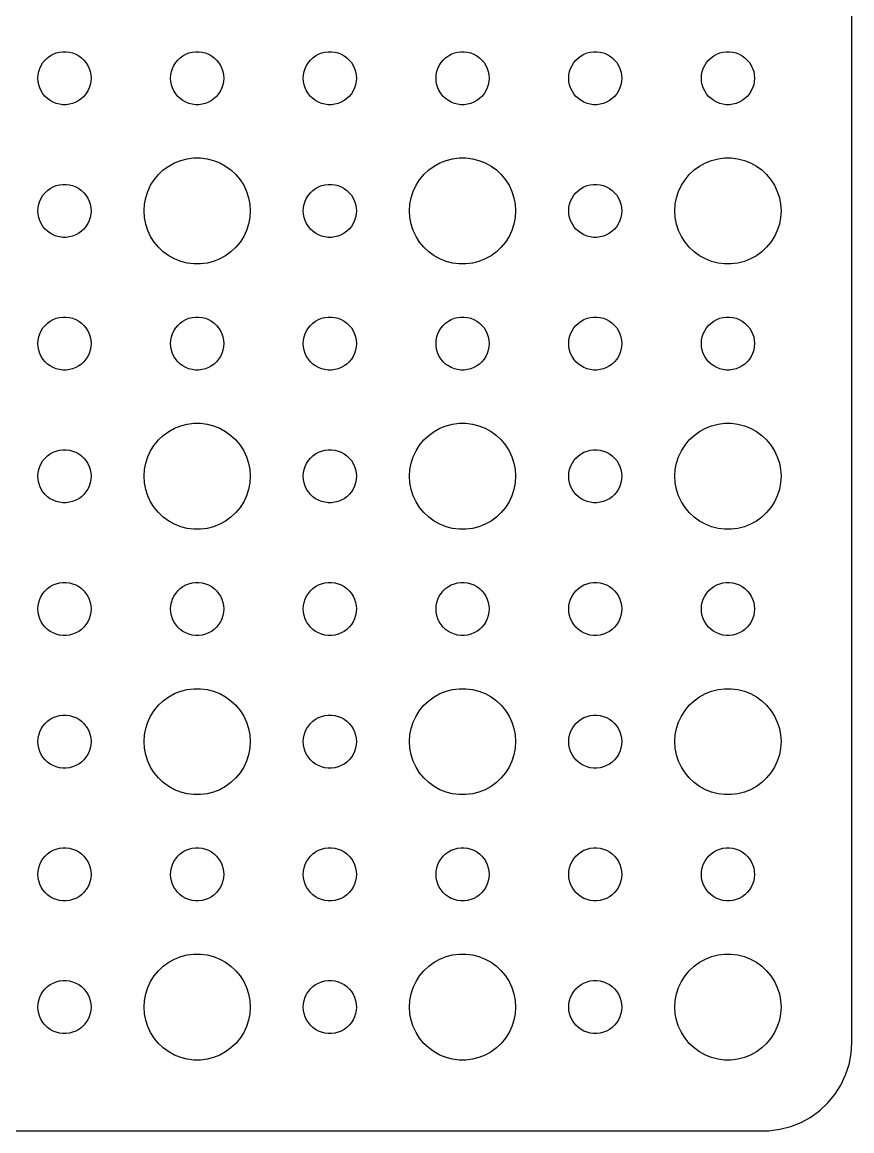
# Model space of a CAD drawing. Extents: x -44 to 44, y -67 to 67.
# Drawn here: x -2.4 to 44.5, y -67 to -4.3 of the extents above; entities that cross this region are included whole.
import ezdxf

# ---------------------------------------------------------------- set-up
doc = ezdxf.new("R2010")
doc.units = 0
doc.layers.get('0').update_dxf_attribs({"linetype": 'CONTINUOUS'})

msp = doc.modelspace()

# ---------------------------------------------------------------- linework, layer by layer
msp.add_lwpolyline([(-39.5, -66.997), (39.5, -66.997), (39.5, -66.9901), (39.814, -66.9901), (40.4369, -66.9114), (41.0451, -66.7553), (41.6289, -66.5241), (42.1791, -66.2216), (42.6871, -65.8526), (43.1448, -65.4227), (43.5451, -64.9389), (43.8815, -64.4088), (44.1489, -63.8406), (44.3429, -63.2434), (44.4606, -62.6267), (44.5, -62), (44.5, 62)])
for points in [[(-0.094186, -8.99704), (-0.281072, -8.97343), (-0.463525, -8.92658), (-0.638669, -8.85724), (-0.80374, -8.76649), (-0.956136, -8.65577), (-1.09345, -8.52682), (-1.21353, -8.38168), (-1.31446, -8.22263), (-1.39466, -8.05219), (-1.45287, -7.87303), (-1.48817, -7.688), (-1.5, -7.5), (-1.48817, -7.312), (-1.45287, -7.12697), (-1.39466, -6.94781), (-1.31446, -6.77737), (-1.21353, -6.61832), (-1.09345, -6.47318), (-0.956136, -6.34423), (-0.80374, -6.23351), (-0.638669, -6.14276), (-0.463525, -6.07342), (-0.281072, -6.02657), (-0.094186, -6.00296), (0.094186, -6.00296), (0.281072, -6.02657), (0.463525, -6.07342), (0.638669, -6.14276), (0.80374, -6.23351), (0.956136, -6.34423), (1.09345, -6.47318), (1.21353, -6.61832), (1.31446, -6.77737), (1.39466, -6.94781), (1.45287, -7.12697), (1.48817, -7.312), (1.5, -7.5), (1.48817, -7.688), (1.45287, -7.87303), (1.39466, -8.05219), (1.31446, -8.22263), (1.21353, -8.38168), (1.09345, -8.52682), (0.956136, -8.65577), (0.80374, -8.76649), (0.638669, -8.85724), (0.463525, -8.92658), (0.281072, -8.97343), (0.094186, -8.99704)], [(7.40581, -8.99704), (7.21893, -8.97343), (7.03647, -8.92658), (6.86133, -8.85724), (6.69626, -8.76649), (6.54386, -8.65577), (6.40655, -8.52682), (6.28647, -8.38168), (6.18554, -8.22263), (6.10534, -8.05219), (6.04713, -7.87303), (6.01183, -7.688), (6, -7.5), (6.01183, -7.312), (6.04713, -7.12697), (6.10534, -6.94781), (6.18554, -6.77737), (6.28647, -6.61832), (6.40655, -6.47318), (6.54386, -6.34423), (6.69626, -6.23351), (6.86133, -6.14276), (7.03647, -6.07342), (7.21893, -6.02657), (7.40581, -6.00296), (7.59419, -6.00296), (7.78107, -6.02657), (7.96353, -6.07342), (8.13867, -6.14276), (8.30374, -6.23351), (8.45614, -6.34423), (8.59345, -6.47318), (8.71353, -6.61832), (8.81446, -6.77737), (8.89466, -6.94781), (8.95287, -7.12697), (8.98817, -7.312), (9, -7.5), (8.98817, -7.688), (8.95287, -7.87303), (8.89466, -8.05219), (8.81446, -8.22263), (8.71353, -8.38168), (8.59345, -8.52682), (8.45614, -8.65577), (8.30374, -8.76649), (8.13867, -8.85724), (7.96353, -8.92658), (7.78107, -8.97343), (7.59419, -8.99704)], [(14.9058, -8.99704), (14.7189, -8.97343), (14.5365, -8.92658), (14.3613, -8.85724), (14.1963, -8.76649), (14.0439, -8.65577), (13.9065, -8.52682), (13.7865, -8.38168), (13.6855, -8.22263), (13.6053, -8.05219), (13.5471, -7.87303), (13.5118, -7.688), (13.5, -7.5), (13.5118, -7.312), (13.5471, -7.12697), (13.6053, -6.94781), (13.6855, -6.77737), (13.7865, -6.61832), (13.9065, -6.47318), (14.0439, -6.34423), (14.1963, -6.23351), (14.3613, -6.14276), (14.5365, -6.07342), (14.7189, -6.02657), (14.9058, -6.00296), (15.0942, -6.00296), (15.2811, -6.02657), (15.4635, -6.07342), (15.6387, -6.14276), (15.8037, -6.23351), (15.9561, -6.34423), (16.0935, -6.47318), (16.2135, -6.61832), (16.3145, -6.77737), (16.3947, -6.94781), (16.4529, -7.12697), (16.4882, -7.312), (16.5, -7.5), (16.4882, -7.688), (16.4529, -7.87303), (16.3947, -8.05219), (16.3145, -8.22263), (16.2135, -8.38168), (16.0935, -8.52682), (15.9561, -8.65577), (15.8037, -8.76649), (15.6387, -8.85724), (15.4635, -8.92658), (15.2811, -8.97343), (15.0942, -8.99704)], [(22.4058, -8.99704), (22.2189, -8.97343), (22.0365, -8.92658), (21.8613, -8.85724), (21.6963, -8.76649), (21.5439, -8.65577), (21.4065, -8.52682), (21.2865, -8.38168), (21.1855, -8.22263), (21.1053, -8.05219), (21.0471, -7.87303), (21.0118, -7.688), (21, -7.5), (21.0118, -7.312), (21.0471, -7.12697), (21.1053, -6.94781), (21.1855, -6.77737), (21.2865, -6.61832), (21.4065, -6.47318), (21.5439, -6.34423), (21.6963, -6.23351), (21.8613, -6.14276), (22.0365, -6.07342), (22.2189, -6.02657), (22.4058, -6.00296), (22.5942, -6.00296), (22.7811, -6.02657), (22.9635, -6.07342), (23.1387, -6.14276), (23.3037, -6.23351), (23.4561, -6.34423), (23.5935, -6.47318), (23.7135, -6.61832), (23.8145, -6.77737), (23.8947, -6.94781), (23.9529, -7.12697), (23.9882, -7.312), (24, -7.5), (23.9882, -7.688), (23.9529, -7.87303), (23.8947, -8.05219), (23.8145, -8.22263), (23.7135, -8.38168), (23.5935, -8.52682), (23.4561, -8.65577), (23.3037, -8.76649), (23.1387, -8.85724), (22.9635, -8.92658), (22.7811, -8.97343), (22.5942, -8.99704)], [(29.9058, -8.99704), (29.7189, -8.97343), (29.5365, -8.92658), (29.3613, -8.85724), (29.1963, -8.76649), (29.0439, -8.65577), (28.9065, -8.52682), (28.7865, -8.38168), (28.6855, -8.22263), (28.6053, -8.05219), (28.5471, -7.87303), (28.5118, -7.688), (28.5, -7.5), (28.5118, -7.312), (28.5471, -7.12697), (28.6053, -6.94781), (28.6855, -6.77737), (28.7865, -6.61832), (28.9065, -6.47318), (29.0439, -6.34423), (29.1963, -6.23351), (29.3613, -6.14276), (29.5365, -6.07342), (29.7189, -6.02657), (29.9058, -6.00296), (30.0942, -6.00296), (30.2811, -6.02657), (30.4635, -6.07342), (30.6387, -6.14276), (30.8037, -6.23351), (30.9561, -6.34423), (31.0935, -6.47318), (31.2135, -6.61832), (31.3145, -6.77737), (31.3947, -6.94781), (31.4529, -7.12697), (31.4882, -7.312), (31.5, -7.5), (31.4882, -7.688), (31.4529, -7.87303), (31.3947, -8.05219), (31.3145, -8.22263), (31.2135, -8.38168), (31.0935, -8.52682), (30.9561, -8.65577), (30.8037, -8.76649), (30.6387, -8.85724), (30.4635, -8.92658), (30.2811, -8.97343), (30.0942, -8.99704)], [(37.4058, -8.99704), (37.2189, -8.97343), (37.0365, -8.92658), (36.8613, -8.85724), (36.6963, -8.76649), (36.5439, -8.65577), (36.4065, -8.52682), (36.2865, -8.38168), (36.1855, -8.22263), (36.1053, -8.05219), (36.0471, -7.87303), (36.0118, -7.688), (36, -7.5), (36.0118, -7.312), (36.0471, -7.12697), (36.1053, -6.94781), (36.1855, -6.77737), (36.2865, -6.61832), (36.4065, -6.47318), (36.5439, -6.34423), (36.6963, -6.23351), (36.8613, -6.14276), (37.0365, -6.07342), (37.2189, -6.02657), (37.4058, -6.00296), (37.5942, -6.00296), (37.7811, -6.02657), (37.9635, -6.07342), (38.1387, -6.14276), (38.3037, -6.23351), (38.4561, -6.34423), (38.5935, -6.47318), (38.7135, -6.61832), (38.8145, -6.77737), (38.8947, -6.94781), (38.9529, -7.12697), (38.9882, -7.312), (39, -7.5), (38.9882, -7.688), (38.9529, -7.87303), (38.8947, -8.05219), (38.8145, -8.22263), (38.7135, -8.38168), (38.5935, -8.52682), (38.4561, -8.65577), (38.3037, -8.76649), (38.1387, -8.85724), (37.9635, -8.92658), (37.7811, -8.97343), (37.5942, -8.99704)], [(7.31163, -17.9941), (6.93786, -17.9469), (6.57295, -17.8532), (6.22266, -17.7145), (5.89252, -17.533), (5.58773, -17.3115), (5.31309, -17.0536), (5.07295, -16.7634), (4.87108, -16.4453), (4.71067, -16.1044), (4.59425, -15.7461), (4.52366, -15.376), (4.5, -15), (4.52366, -14.624), (4.59425, -14.2539), (4.71067, -13.8956), (4.87108, -13.5547), (5.07295, -13.2366), (5.31309, -12.9464), (5.58773, -12.6885), (5.89252, -12.467), (6.22266, -12.2855), (6.57295, -12.1468), (6.93786, -12.0531), (7.31163, -12.0059), (7.68837, -12.0059), (8.06214, -12.0531), (8.42705, -12.1468), (8.77734, -12.2855), (9.10748, -12.467), (9.41227, -12.6885), (9.68691, -12.9464), (9.92705, -13.2366), (10.1289, -13.5547), (10.2893, -13.8956), (10.4057, -14.2539), (10.4763, -14.624), (10.5, -15), (10.4763, -15.376), (10.4057, -15.7461), (10.2893, -16.1044), (10.1289, -16.4453), (9.92705, -16.7634), (9.68691, -17.0536), (9.41227, -17.3115), (9.10748, -17.533), (8.77734, -17.7145), (8.42705, -17.8532), (8.06214, -17.9469), (7.68837, -17.9941)], [(22.3116, -17.9941), (21.9379, -17.9469), (21.5729, -17.8532), (21.2227, -17.7145), (20.8925, -17.533), (20.5877, -17.3115), (20.3131, -17.0536), (20.0729, -16.7634), (19.8711, -16.4453), (19.7107, -16.1044), (19.5943, -15.7461), (19.5237, -15.376), (19.5, -15), (19.5237, -14.624), (19.5943, -14.2539), (19.7107, -13.8956), (19.8711, -13.5547), (20.0729, -13.2366), (20.3131, -12.9464), (20.5877, -12.6885), (20.8925, -12.467), (21.2227, -12.2855), (21.5729, -12.1468), (21.9379, -12.0531), (22.3116, -12.0059), (22.6884, -12.0059), (23.0621, -12.0531), (23.4271, -12.1468), (23.7773, -12.2855), (24.1075, -12.467), (24.4123, -12.6885), (24.6869, -12.9464), (24.9271, -13.2366), (25.1289, -13.5547), (25.2893, -13.8956), (25.4057, -14.2539), (25.4763, -14.624), (25.5, -15), (25.4763, -15.376), (25.4057, -15.7461), (25.2893, -16.1044), (25.1289, -16.4453), (24.9271, -16.7634), (24.6869, -17.0536), (24.4123, -17.3115), (24.1075, -17.533), (23.7773, -17.7145), (23.4271, -17.8532), (23.0621, -17.9469), (22.6884, -17.9941)], [(37.3116, -17.9941), (36.9379, -17.9469), (36.5729, -17.8532), (36.2227, -17.7145), (35.8925, -17.533), (35.5877, -17.3115), (35.3131, -17.0536), (35.0729, -16.7634), (34.8711, -16.4453), (34.7107, -16.1044), (34.5943, -15.7461), (34.5237, -15.376), (34.5, -15), (34.5237, -14.624), (34.5943, -14.2539), (34.7107, -13.8956), (34.8711, -13.5547), (35.0729, -13.2366), (35.3131, -12.9464), (35.5877, -12.6885), (35.8925, -12.467), (36.2227, -12.2855), (36.5729, -12.1468), (36.9379, -12.0531), (37.3116, -12.0059), (37.6884, -12.0059), (38.0621, -12.0531), (38.4271, -12.1468), (38.7773, -12.2855), (39.1075, -12.467), (39.4123, -12.6885), (39.6869, -12.9464), (39.9271, -13.2366), (40.1289, -13.5547), (40.2893, -13.8956), (40.4057, -14.2539), (40.4763, -14.624), (40.5, -15), (40.4763, -15.376), (40.4057, -15.7461), (40.2893, -16.1044), (40.1289, -16.4453), (39.9271, -16.7634), (39.6869, -17.0536), (39.4123, -17.3115), (39.1075, -17.533), (38.7773, -17.7145), (38.4271, -17.8532), (38.0621, -17.9469), (37.6884, -17.9941)], [(-0.094186, -16.497), (-0.281072, -16.4734), (-0.463525, -16.4266), (-0.638669, -16.3572), (-0.80374, -16.2665), (-0.956136, -16.1558), (-1.09345, -16.0268), (-1.21353, -15.8817), (-1.31446, -15.7226), (-1.39466, -15.5522), (-1.45287, -15.373), (-1.48817, -15.188), (-1.5, -15), (-1.48817, -14.812), (-1.45287, -14.627), (-1.39466, -14.4478), (-1.31446, -14.2774), (-1.21353, -14.1183), (-1.09345, -13.9732), (-0.956136, -13.8442), (-0.80374, -13.7335), (-0.638669, -13.6428), (-0.463525, -13.5734), (-0.281072, -13.5266), (-0.094186, -13.503), (0.094186, -13.503), (0.281072, -13.5266), (0.463525, -13.5734), (0.638669, -13.6428), (0.80374, -13.7335), (0.956136, -13.8442), (1.09345, -13.9732), (1.21353, -14.1183), (1.31446, -14.2774), (1.39466, -14.4478), (1.45287, -14.627), (1.48817, -14.812), (1.5, -15), (1.48817, -15.188), (1.45287, -15.373), (1.39466, -15.5522), (1.31446, -15.7226), (1.21353, -15.8817), (1.09345, -16.0268), (0.956136, -16.1558), (0.80374, -16.2665), (0.638669, -16.3572), (0.463525, -16.4266), (0.281072, -16.4734), (0.094186, -16.497)], [(14.9058, -16.497), (14.7189, -16.4734), (14.5365, -16.4266), (14.3613, -16.3572), (14.1963, -16.2665), (14.0439, -16.1558), (13.9065, -16.0268), (13.7865, -15.8817), (13.6855, -15.7226), (13.6053, -15.5522), (13.5471, -15.373), (13.5118, -15.188), (13.5, -15), (13.5118, -14.812), (13.5471, -14.627), (13.6053, -14.4478), (13.6855, -14.2774), (13.7865, -14.1183), (13.9065, -13.9732), (14.0439, -13.8442), (14.1963, -13.7335), (14.3613, -13.6428), (14.5365, -13.5734), (14.7189, -13.5266), (14.9058, -13.503), (15.0942, -13.503), (15.2811, -13.5266), (15.4635, -13.5734), (15.6387, -13.6428), (15.8037, -13.7335), (15.9561, -13.8442), (16.0935, -13.9732), (16.2135, -14.1183), (16.3145, -14.2774), (16.3947, -14.4478), (16.4529, -14.627), (16.4882, -14.812), (16.5, -15), (16.4882, -15.188), (16.4529, -15.373), (16.3947, -15.5522), (16.3145, -15.7226), (16.2135, -15.8817), (16.0935, -16.0268), (15.9561, -16.1558), (15.8037, -16.2665), (15.6387, -16.3572), (15.4635, -16.4266), (15.2811, -16.4734), (15.0942, -16.497)], [(29.9058, -16.497), (29.7189, -16.4734), (29.5365, -16.4266), (29.3613, -16.3572), (29.1963, -16.2665), (29.0439, -16.1558), (28.9065, -16.0268), (28.7865, -15.8817), (28.6855, -15.7226), (28.6053, -15.5522), (28.5471, -15.373), (28.5118, -15.188), (28.5, -15), (28.5118, -14.812), (28.5471, -14.627), (28.6053, -14.4478), (28.6855, -14.2774), (28.7865, -14.1183), (28.9065, -13.9732), (29.0439, -13.8442), (29.1963, -13.7335), (29.3613, -13.6428), (29.5365, -13.5734), (29.7189, -13.5266), (29.9058, -13.503), (30.0942, -13.503), (30.2811, -13.5266), (30.4635, -13.5734), (30.6387, -13.6428), (30.8037, -13.7335), (30.9561, -13.8442), (31.0935, -13.9732), (31.2135, -14.1183), (31.3145, -14.2774), (31.3947, -14.4478), (31.4529, -14.627), (31.4882, -14.812), (31.5, -15), (31.4882, -15.188), (31.4529, -15.373), (31.3947, -15.5522), (31.3145, -15.7226), (31.2135, -15.8817), (31.0935, -16.0268), (30.9561, -16.1558), (30.8037, -16.2665), (30.6387, -16.3572), (30.4635, -16.4266), (30.2811, -16.4734), (30.0942, -16.497)], [(-0.094186, -23.997), (-0.281072, -23.9734), (-0.463525, -23.9266), (-0.638669, -23.8572), (-0.80374, -23.7665), (-0.956136, -23.6558), (-1.09345, -23.5268), (-1.21353, -23.3817), (-1.31446, -23.2226), (-1.39466, -23.0522), (-1.45287, -22.873), (-1.48817, -22.688), (-1.5, -22.5), (-1.48817, -22.312), (-1.45287, -22.127), (-1.39466, -21.9478), (-1.31446, -21.7774), (-1.21353, -21.6183), (-1.09345, -21.4732), (-0.956136, -21.3442), (-0.80374, -21.2335), (-0.638669, -21.1428), (-0.463525, -21.0734), (-0.281072, -21.0266), (-0.094186, -21.003), (0.094186, -21.003), (0.281072, -21.0266), (0.463525, -21.0734), (0.638669, -21.1428), (0.80374, -21.2335), (0.956136, -21.3442), (1.09345, -21.4732), (1.21353, -21.6183), (1.31446, -21.7774), (1.39466, -21.9478), (1.45287, -22.127), (1.48817, -22.312), (1.5, -22.5), (1.48817, -22.688), (1.45287, -22.873), (1.39466, -23.0522), (1.31446, -23.2226), (1.21353, -23.3817), (1.09345, -23.5268), (0.956136, -23.6558), (0.80374, -23.7665), (0.638669, -23.8572), (0.463525, -23.9266), (0.281072, -23.9734), (0.094186, -23.997)], [(7.40581, -23.997), (7.21893, -23.9734), (7.03647, -23.9266), (6.86133, -23.8572), (6.69626, -23.7665), (6.54386, -23.6558), (6.40655, -23.5268), (6.28647, -23.3817), (6.18554, -23.2226), (6.10534, -23.0522), (6.04713, -22.873), (6.01183, -22.688), (6, -22.5), (6.01183, -22.312), (6.04713, -22.127), (6.10534, -21.9478), (6.18554, -21.7774), (6.28647, -21.6183), (6.40655, -21.4732), (6.54386, -21.3442), (6.69626, -21.2335), (6.86133, -21.1428), (7.03647, -21.0734), (7.21893, -21.0266), (7.40581, -21.003), (7.59419, -21.003), (7.78107, -21.0266), (7.96353, -21.0734), (8.13867, -21.1428), (8.30374, -21.2335), (8.45614, -21.3442), (8.59345, -21.4732), (8.71353, -21.6183), (8.81446, -21.7774), (8.89466, -21.9478), (8.95287, -22.127), (8.98817, -22.312), (9, -22.5), (8.98817, -22.688), (8.95287, -22.873), (8.89466, -23.0522), (8.81446, -23.2226), (8.71353, -23.3817), (8.59345, -23.5268), (8.45614, -23.6558), (8.30374, -23.7665), (8.13867, -23.8572), (7.96353, -23.9266), (7.78107, -23.9734), (7.59419, -23.997)], [(14.9058, -23.997), (14.7189, -23.9734), (14.5365, -23.9266), (14.3613, -23.8572), (14.1963, -23.7665), (14.0439, -23.6558), (13.9065, -23.5268), (13.7865, -23.3817), (13.6855, -23.2226), (13.6053, -23.0522), (13.5471, -22.873), (13.5118, -22.688), (13.5, -22.5), (13.5118, -22.312), (13.5471, -22.127), (13.6053, -21.9478), (13.6855, -21.7774), (13.7865, -21.6183), (13.9065, -21.4732), (14.0439, -21.3442), (14.1963, -21.2335), (14.3613, -21.1428), (14.5365, -21.0734), (14.7189, -21.0266), (14.9058, -21.003), (15.0942, -21.003), (15.2811, -21.0266), (15.4635, -21.0734), (15.6387, -21.1428), (15.8037, -21.2335), (15.9561, -21.3442), (16.0935, -21.4732), (16.2135, -21.6183), (16.3145, -21.7774), (16.3947, -21.9478), (16.4529, -22.127), (16.4882, -22.312), (16.5, -22.5), (16.4882, -22.688), (16.4529, -22.873), (16.3947, -23.0522), (16.3145, -23.2226), (16.2135, -23.3817), (16.0935, -23.5268), (15.9561, -23.6558), (15.8037, -23.7665), (15.6387, -23.8572), (15.4635, -23.9266), (15.2811, -23.9734), (15.0942, -23.997)], [(22.4058, -23.997), (22.2189, -23.9734), (22.0365, -23.9266), (21.8613, -23.8572), (21.6963, -23.7665), (21.5439, -23.6558), (21.4065, -23.5268), (21.2865, -23.3817), (21.1855, -23.2226), (21.1053, -23.0522), (21.0471, -22.873), (21.0118, -22.688), (21, -22.5), (21.0118, -22.312), (21.0471, -22.127), (21.1053, -21.9478), (21.1855, -21.7774), (21.2865, -21.6183), (21.4065, -21.4732), (21.5439, -21.3442), (21.6963, -21.2335), (21.8613, -21.1428), (22.0365, -21.0734), (22.2189, -21.0266), (22.4058, -21.003), (22.5942, -21.003), (22.7811, -21.0266), (22.9635, -21.0734), (23.1387, -21.1428), (23.3037, -21.2335), (23.4561, -21.3442), (23.5935, -21.4732), (23.7135, -21.6183), (23.8145, -21.7774), (23.8947, -21.9478), (23.9529, -22.127), (23.9882, -22.312), (24, -22.5), (23.9882, -22.688), (23.9529, -22.873), (23.8947, -23.0522), (23.8145, -23.2226), (23.7135, -23.3817), (23.5935, -23.5268), (23.4561, -23.6558), (23.3037, -23.7665), (23.1387, -23.8572), (22.9635, -23.9266), (22.7811, -23.9734), (22.5942, -23.997)], [(29.9058, -23.997), (29.7189, -23.9734), (29.5365, -23.9266), (29.3613, -23.8572), (29.1963, -23.7665), (29.0439, -23.6558), (28.9065, -23.5268), (28.7865, -23.3817), (28.6855, -23.2226), (28.6053, -23.0522), (28.5471, -22.873), (28.5118, -22.688), (28.5, -22.5), (28.5118, -22.312), (28.5471, -22.127), (28.6053, -21.9478), (28.6855, -21.7774), (28.7865, -21.6183), (28.9065, -21.4732), (29.0439, -21.3442), (29.1963, -21.2335), (29.3613, -21.1428), (29.5365, -21.0734), (29.7189, -21.0266), (29.9058, -21.003), (30.0942, -21.003), (30.2811, -21.0266), (30.4635, -21.0734), (30.6387, -21.1428), (30.8037, -21.2335), (30.9561, -21.3442), (31.0935, -21.4732), (31.2135, -21.6183), (31.3145, -21.7774), (31.3947, -21.9478), (31.4529, -22.127), (31.4882, -22.312), (31.5, -22.5), (31.4882, -22.688), (31.4529, -22.873), (31.3947, -23.0522), (31.3145, -23.2226), (31.2135, -23.3817), (31.0935, -23.5268), (30.9561, -23.6558), (30.8037, -23.7665), (30.6387, -23.8572), (30.4635, -23.9266), (30.2811, -23.9734), (30.0942, -23.997)], [(37.4058, -23.997), (37.2189, -23.9734), (37.0365, -23.9266), (36.8613, -23.8572), (36.6963, -23.7665), (36.5439, -23.6558), (36.4065, -23.5268), (36.2865, -23.3817), (36.1855, -23.2226), (36.1053, -23.0522), (36.0471, -22.873), (36.0118, -22.688), (36, -22.5), (36.0118, -22.312), (36.0471, -22.127), (36.1053, -21.9478), (36.1855, -21.7774), (36.2865, -21.6183), (36.4065, -21.4732), (36.5439, -21.3442), (36.6963, -21.2335), (36.8613, -21.1428), (37.0365, -21.0734), (37.2189, -21.0266), (37.4058, -21.003), (37.5942, -21.003), (37.7811, -21.0266), (37.9635, -21.0734), (38.1387, -21.1428), (38.3037, -21.2335), (38.4561, -21.3442), (38.5935, -21.4732), (38.7135, -21.6183), (38.8145, -21.7774), (38.8947, -21.9478), (38.9529, -22.127), (38.9882, -22.312), (39, -22.5), (38.9882, -22.688), (38.9529, -22.873), (38.8947, -23.0522), (38.8145, -23.2226), (38.7135, -23.3817), (38.5935, -23.5268), (38.4561, -23.6558), (38.3037, -23.7665), (38.1387, -23.8572), (37.9635, -23.9266), (37.7811, -23.9734), (37.5942, -23.997)], [(7.31163, -32.9941), (6.93786, -32.9469), (6.57295, -32.8532), (6.22266, -32.7145), (5.89252, -32.533), (5.58773, -32.3115), (5.31309, -32.0536), (5.07295, -31.7634), (4.87108, -31.4453), (4.71067, -31.1044), (4.59425, -30.7461), (4.52366, -30.376), (4.5, -30), (4.52366, -29.624), (4.59425, -29.2539), (4.71067, -28.8956), (4.87108, -28.5547), (5.07295, -28.2366), (5.31309, -27.9464), (5.58773, -27.6885), (5.89252, -27.467), (6.22266, -27.2855), (6.57295, -27.1468), (6.93786, -27.0531), (7.31163, -27.0059), (7.68837, -27.0059), (8.06214, -27.0531), (8.42705, -27.1468), (8.77734, -27.2855), (9.10748, -27.467), (9.41227, -27.6885), (9.68691, -27.9464), (9.92705, -28.2366), (10.1289, -28.5547), (10.2893, -28.8956), (10.4057, -29.2539), (10.4763, -29.624), (10.5, -30), (10.4763, -30.376), (10.4057, -30.7461), (10.2893, -31.1044), (10.1289, -31.4453), (9.92705, -31.7634), (9.68691, -32.0536), (9.41227, -32.3115), (9.10748, -32.533), (8.77734, -32.7145), (8.42705, -32.8532), (8.06214, -32.9469), (7.68837, -32.9941)], [(22.3116, -32.9941), (21.9379, -32.9469), (21.5729, -32.8532), (21.2227, -32.7145), (20.8925, -32.533), (20.5877, -32.3115), (20.3131, -32.0536), (20.0729, -31.7634), (19.8711, -31.4453), (19.7107, -31.1044), (19.5943, -30.7461), (19.5237, -30.376), (19.5, -30), (19.5237, -29.624), (19.5943, -29.2539), (19.7107, -28.8956), (19.8711, -28.5547), (20.0729, -28.2366), (20.3131, -27.9464), (20.5877, -27.6885), (20.8925, -27.467), (21.2227, -27.2855), (21.5729, -27.1468), (21.9379, -27.0531), (22.3116, -27.0059), (22.6884, -27.0059), (23.0621, -27.0531), (23.4271, -27.1468), (23.7773, -27.2855), (24.1075, -27.467), (24.4123, -27.6885), (24.6869, -27.9464), (24.9271, -28.2366), (25.1289, -28.5547), (25.2893, -28.8956), (25.4057, -29.2539), (25.4763, -29.624), (25.5, -30), (25.4763, -30.376), (25.4057, -30.7461), (25.2893, -31.1044), (25.1289, -31.4453), (24.9271, -31.7634), (24.6869, -32.0536), (24.4123, -32.3115), (24.1075, -32.533), (23.7773, -32.7145), (23.4271, -32.8532), (23.0621, -32.9469), (22.6884, -32.9941)], [(37.3116, -32.9941), (36.9379, -32.9469), (36.5729, -32.8532), (36.2227, -32.7145), (35.8925, -32.533), (35.5877, -32.3115), (35.3131, -32.0536), (35.0729, -31.7634), (34.8711, -31.4453), (34.7107, -31.1044), (34.5943, -30.7461), (34.5237, -30.376), (34.5, -30), (34.5237, -29.624), (34.5943, -29.2539), (34.7107, -28.8956), (34.8711, -28.5547), (35.0729, -28.2366), (35.3131, -27.9464), (35.5877, -27.6885), (35.8925, -27.467), (36.2227, -27.2855), (36.5729, -27.1468), (36.9379, -27.0531), (37.3116, -27.0059), (37.6884, -27.0059), (38.0621, -27.0531), (38.4271, -27.1468), (38.7773, -27.2855), (39.1075, -27.467), (39.4123, -27.6885), (39.6869, -27.9464), (39.9271, -28.2366), (40.1289, -28.5547), (40.2893, -28.8956), (40.4057, -29.2539), (40.4763, -29.624), (40.5, -30), (40.4763, -30.376), (40.4057, -30.7461), (40.2893, -31.1044), (40.1289, -31.4453), (39.9271, -31.7634), (39.6869, -32.0536), (39.4123, -32.3115), (39.1075, -32.533), (38.7773, -32.7145), (38.4271, -32.8532), (38.0621, -32.9469), (37.6884, -32.9941)], [(-0.094186, -31.497), (-0.281072, -31.4734), (-0.463525, -31.4266), (-0.638669, -31.3572), (-0.80374, -31.2665), (-0.956136, -31.1558), (-1.09345, -31.0268), (-1.21353, -30.8817), (-1.31446, -30.7226), (-1.39466, -30.5522), (-1.45287, -30.373), (-1.48817, -30.188), (-1.5, -30), (-1.48817, -29.812), (-1.45287, -29.627), (-1.39466, -29.4478), (-1.31446, -29.2774), (-1.21353, -29.1183), (-1.09345, -28.9732), (-0.956136, -28.8442), (-0.80374, -28.7335), (-0.638669, -28.6428), (-0.463525, -28.5734), (-0.281072, -28.5266), (-0.094186, -28.503), (0.094186, -28.503), (0.281072, -28.5266), (0.463525, -28.5734), (0.638669, -28.6428), (0.80374, -28.7335), (0.956136, -28.8442), (1.09345, -28.9732), (1.21353, -29.1183), (1.31446, -29.2774), (1.39466, -29.4478), (1.45287, -29.627), (1.48817, -29.812), (1.5, -30), (1.48817, -30.188), (1.45287, -30.373), (1.39466, -30.5522), (1.31446, -30.7226), (1.21353, -30.8817), (1.09345, -31.0268), (0.956136, -31.1558), (0.80374, -31.2665), (0.638669, -31.3572), (0.463525, -31.4266), (0.281072, -31.4734), (0.094186, -31.497)], [(14.9058, -31.497), (14.7189, -31.4734), (14.5365, -31.4266), (14.3613, -31.3572), (14.1963, -31.2665), (14.0439, -31.1558), (13.9065, -31.0268), (13.7865, -30.8817), (13.6855, -30.7226), (13.6053, -30.5522), (13.5471, -30.373), (13.5118, -30.188), (13.5, -30), (13.5118, -29.812), (13.5471, -29.627), (13.6053, -29.4478), (13.6855, -29.2774), (13.7865, -29.1183), (13.9065, -28.9732), (14.0439, -28.8442), (14.1963, -28.7335), (14.3613, -28.6428), (14.5365, -28.5734), (14.7189, -28.5266), (14.9058, -28.503), (15.0942, -28.503), (15.2811, -28.5266), (15.4635, -28.5734), (15.6387, -28.6428), (15.8037, -28.7335), (15.9561, -28.8442), (16.0935, -28.9732), (16.2135, -29.1183), (16.3145, -29.2774), (16.3947, -29.4478), (16.4529, -29.627), (16.4882, -29.812), (16.5, -30), (16.4882, -30.188), (16.4529, -30.373), (16.3947, -30.5522), (16.3145, -30.7226), (16.2135, -30.8817), (16.0935, -31.0268), (15.9561, -31.1558), (15.8037, -31.2665), (15.6387, -31.3572), (15.4635, -31.4266), (15.2811, -31.4734), (15.0942, -31.497)], [(29.9058, -31.497), (29.7189, -31.4734), (29.5365, -31.4266), (29.3613, -31.3572), (29.1963, -31.2665), (29.0439, -31.1558), (28.9065, -31.0268), (28.7865, -30.8817), (28.6855, -30.7226), (28.6053, -30.5522), (28.5471, -30.373), (28.5118, -30.188), (28.5, -30), (28.5118, -29.812), (28.5471, -29.627), (28.6053, -29.4478), (28.6855, -29.2774), (28.7865, -29.1183), (28.9065, -28.9732), (29.0439, -28.8442), (29.1963, -28.7335), (29.3613, -28.6428), (29.5365, -28.5734), (29.7189, -28.5266), (29.9058, -28.503), (30.0942, -28.503), (30.2811, -28.5266), (30.4635, -28.5734), (30.6387, -28.6428), (30.8037, -28.7335), (30.9561, -28.8442), (31.0935, -28.9732), (31.2135, -29.1183), (31.3145, -29.2774), (31.3947, -29.4478), (31.4529, -29.627), (31.4882, -29.812), (31.5, -30), (31.4882, -30.188), (31.4529, -30.373), (31.3947, -30.5522), (31.3145, -30.7226), (31.2135, -30.8817), (31.0935, -31.0268), (30.9561, -31.1558), (30.8037, -31.2665), (30.6387, -31.3572), (30.4635, -31.4266), (30.2811, -31.4734), (30.0942, -31.497)], [(-0.094186, -38.997), (-0.281072, -38.9734), (-0.463525, -38.9266), (-0.638669, -38.8572), (-0.80374, -38.7665), (-0.956136, -38.6558), (-1.09345, -38.5268), (-1.21353, -38.3817), (-1.31446, -38.2226), (-1.39466, -38.0522), (-1.45287, -37.873), (-1.48817, -37.688), (-1.5, -37.5), (-1.48817, -37.312), (-1.45287, -37.127), (-1.39466, -36.9478), (-1.31446, -36.7774), (-1.21353, -36.6183), (-1.09345, -36.4732), (-0.956136, -36.3442), (-0.80374, -36.2335), (-0.638669, -36.1428), (-0.463525, -36.0734), (-0.281072, -36.0266), (-0.094186, -36.003), (0.094186, -36.003), (0.281072, -36.0266), (0.463525, -36.0734), (0.638669, -36.1428), (0.80374, -36.2335), (0.956136, -36.3442), (1.09345, -36.4732), (1.21353, -36.6183), (1.31446, -36.7774), (1.39466, -36.9478), (1.45287, -37.127), (1.48817, -37.312), (1.5, -37.5), (1.48817, -37.688), (1.45287, -37.873), (1.39466, -38.0522), (1.31446, -38.2226), (1.21353, -38.3817), (1.09345, -38.5268), (0.956136, -38.6558), (0.80374, -38.7665), (0.638669, -38.8572), (0.463525, -38.9266), (0.281072, -38.9734), (0.094186, -38.997)], [(7.40581, -38.997), (7.21893, -38.9734), (7.03647, -38.9266), (6.86133, -38.8572), (6.69626, -38.7665), (6.54386, -38.6558), (6.40655, -38.5268), (6.28647, -38.3817), (6.18554, -38.2226), (6.10534, -38.0522), (6.04713, -37.873), (6.01183, -37.688), (6, -37.5), (6.01183, -37.312), (6.04713, -37.127), (6.10534, -36.9478), (6.18554, -36.7774), (6.28647, -36.6183), (6.40655, -36.4732), (6.54386, -36.3442), (6.69626, -36.2335), (6.86133, -36.1428), (7.03647, -36.0734), (7.21893, -36.0266), (7.40581, -36.003), (7.59419, -36.003), (7.78107, -36.0266), (7.96353, -36.0734), (8.13867, -36.1428), (8.30374, -36.2335), (8.45614, -36.3442), (8.59345, -36.4732), (8.71353, -36.6183), (8.81446, -36.7774), (8.89466, -36.9478), (8.95287, -37.127), (8.98817, -37.312), (9, -37.5), (8.98817, -37.688), (8.95287, -37.873), (8.89466, -38.0522), (8.81446, -38.2226), (8.71353, -38.3817), (8.59345, -38.5268), (8.45614, -38.6558), (8.30374, -38.7665), (8.13867, -38.8572), (7.96353, -38.9266), (7.78107, -38.9734), (7.59419, -38.997)], [(14.9058, -38.997), (14.7189, -38.9734), (14.5365, -38.9266), (14.3613, -38.8572), (14.1963, -38.7665), (14.0439, -38.6558), (13.9065, -38.5268), (13.7865, -38.3817), (13.6855, -38.2226), (13.6053, -38.0522), (13.5471, -37.873), (13.5118, -37.688), (13.5, -37.5), (13.5118, -37.312), (13.5471, -37.127), (13.6053, -36.9478), (13.6855, -36.7774), (13.7865, -36.6183), (13.9065, -36.4732), (14.0439, -36.3442), (14.1963, -36.2335), (14.3613, -36.1428), (14.5365, -36.0734), (14.7189, -36.0266), (14.9058, -36.003), (15.0942, -36.003), (15.2811, -36.0266), (15.4635, -36.0734), (15.6387, -36.1428), (15.8037, -36.2335), (15.9561, -36.3442), (16.0935, -36.4732), (16.2135, -36.6183), (16.3145, -36.7774), (16.3947, -36.9478), (16.4529, -37.127), (16.4882, -37.312), (16.5, -37.5), (16.4882, -37.688), (16.4529, -37.873), (16.3947, -38.0522), (16.3145, -38.2226), (16.2135, -38.3817), (16.0935, -38.5268), (15.9561, -38.6558), (15.8037, -38.7665), (15.6387, -38.8572), (15.4635, -38.9266), (15.2811, -38.9734), (15.0942, -38.997)], [(22.4058, -38.997), (22.2189, -38.9734), (22.0365, -38.9266), (21.8613, -38.8572), (21.6963, -38.7665), (21.5439, -38.6558), (21.4065, -38.5268), (21.2865, -38.3817), (21.1855, -38.2226), (21.1053, -38.0522), (21.0471, -37.873), (21.0118, -37.688), (21, -37.5), (21.0118, -37.312), (21.0471, -37.127), (21.1053, -36.9478), (21.1855, -36.7774), (21.2865, -36.6183), (21.4065, -36.4732), (21.5439, -36.3442), (21.6963, -36.2335), (21.8613, -36.1428), (22.0365, -36.0734), (22.2189, -36.0266), (22.4058, -36.003), (22.5942, -36.003), (22.7811, -36.0266), (22.9635, -36.0734), (23.1387, -36.1428), (23.3037, -36.2335), (23.4561, -36.3442), (23.5935, -36.4732), (23.7135, -36.6183), (23.8145, -36.7774), (23.8947, -36.9478), (23.9529, -37.127), (23.9882, -37.312), (24, -37.5), (23.9882, -37.688), (23.9529, -37.873), (23.8947, -38.0522), (23.8145, -38.2226), (23.7135, -38.3817), (23.5935, -38.5268), (23.4561, -38.6558), (23.3037, -38.7665), (23.1387, -38.8572), (22.9635, -38.9266), (22.7811, -38.9734), (22.5942, -38.997)], [(29.9058, -38.997), (29.7189, -38.9734), (29.5365, -38.9266), (29.3613, -38.8572), (29.1963, -38.7665), (29.0439, -38.6558), (28.9065, -38.5268), (28.7865, -38.3817), (28.6855, -38.2226), (28.6053, -38.0522), (28.5471, -37.873), (28.5118, -37.688), (28.5, -37.5), (28.5118, -37.312), (28.5471, -37.127), (28.6053, -36.9478), (28.6855, -36.7774), (28.7865, -36.6183), (28.9065, -36.4732), (29.0439, -36.3442), (29.1963, -36.2335), (29.3613, -36.1428), (29.5365, -36.0734), (29.7189, -36.0266), (29.9058, -36.003), (30.0942, -36.003), (30.2811, -36.0266), (30.4635, -36.0734), (30.6387, -36.1428), (30.8037, -36.2335), (30.9561, -36.3442), (31.0935, -36.4732), (31.2135, -36.6183), (31.3145, -36.7774), (31.3947, -36.9478), (31.4529, -37.127), (31.4882, -37.312), (31.5, -37.5), (31.4882, -37.688), (31.4529, -37.873), (31.3947, -38.0522), (31.3145, -38.2226), (31.2135, -38.3817), (31.0935, -38.5268), (30.9561, -38.6558), (30.8037, -38.7665), (30.6387, -38.8572), (30.4635, -38.9266), (30.2811, -38.9734), (30.0942, -38.997)], [(37.4058, -38.997), (37.2189, -38.9734), (37.0365, -38.9266), (36.8613, -38.8572), (36.6963, -38.7665), (36.5439, -38.6558), (36.4065, -38.5268), (36.2865, -38.3817), (36.1855, -38.2226), (36.1053, -38.0522), (36.0471, -37.873), (36.0118, -37.688), (36, -37.5), (36.0118, -37.312), (36.0471, -37.127), (36.1053, -36.9478), (36.1855, -36.7774), (36.2865, -36.6183), (36.4065, -36.4732), (36.5439, -36.3442), (36.6963, -36.2335), (36.8613, -36.1428), (37.0365, -36.0734), (37.2189, -36.0266), (37.4058, -36.003), (37.5942, -36.003), (37.7811, -36.0266), (37.9635, -36.0734), (38.1387, -36.1428), (38.3037, -36.2335), (38.4561, -36.3442), (38.5935, -36.4732), (38.7135, -36.6183), (38.8145, -36.7774), (38.8947, -36.9478), (38.9529, -37.127), (38.9882, -37.312), (39, -37.5), (38.9882, -37.688), (38.9529, -37.873), (38.8947, -38.0522), (38.8145, -38.2226), (38.7135, -38.3817), (38.5935, -38.5268), (38.4561, -38.6558), (38.3037, -38.7665), (38.1387, -38.8572), (37.9635, -38.9266), (37.7811, -38.9734), (37.5942, -38.997)], [(7.31163, -47.9941), (6.93786, -47.9469), (6.57295, -47.8532), (6.22266, -47.7145), (5.89252, -47.533), (5.58773, -47.3115), (5.31309, -47.0536), (5.07295, -46.7634), (4.87108, -46.4453), (4.71067, -46.1044), (4.59425, -45.7461), (4.52366, -45.376), (4.5, -45), (4.52366, -44.624), (4.59425, -44.2539), (4.71067, -43.8956), (4.87108, -43.5547), (5.07295, -43.2366), (5.31309, -42.9464), (5.58773, -42.6885), (5.89252, -42.467), (6.22266, -42.2855), (6.57295, -42.1468), (6.93786, -42.0531), (7.31163, -42.0059), (7.68837, -42.0059), (8.06214, -42.0531), (8.42705, -42.1468), (8.77734, -42.2855), (9.10748, -42.467), (9.41227, -42.6885), (9.68691, -42.9464), (9.92705, -43.2366), (10.1289, -43.5547), (10.2893, -43.8956), (10.4057, -44.2539), (10.4763, -44.624), (10.5, -45), (10.4763, -45.376), (10.4057, -45.7461), (10.2893, -46.1044), (10.1289, -46.4453), (9.92705, -46.7634), (9.68691, -47.0536), (9.41227, -47.3115), (9.10748, -47.533), (8.77734, -47.7145), (8.42705, -47.8532), (8.06214, -47.9469), (7.68837, -47.9941)], [(22.3116, -47.9941), (21.9379, -47.9469), (21.5729, -47.8532), (21.2227, -47.7145), (20.8925, -47.533), (20.5877, -47.3115), (20.3131, -47.0536), (20.0729, -46.7634), (19.8711, -46.4453), (19.7107, -46.1044), (19.5943, -45.7461), (19.5237, -45.376), (19.5, -45), (19.5237, -44.624), (19.5943, -44.2539), (19.7107, -43.8956), (19.8711, -43.5547), (20.0729, -43.2366), (20.3131, -42.9464), (20.5877, -42.6885), (20.8925, -42.467), (21.2227, -42.2855), (21.5729, -42.1468), (21.9379, -42.0531), (22.3116, -42.0059), (22.6884, -42.0059), (23.0621, -42.0531), (23.4271, -42.1468), (23.7773, -42.2855), (24.1075, -42.467), (24.4123, -42.6885), (24.6869, -42.9464), (24.9271, -43.2366), (25.1289, -43.5547), (25.2893, -43.8956), (25.4057, -44.2539), (25.4763, -44.624), (25.5, -45), (25.4763, -45.376), (25.4057, -45.7461), (25.2893, -46.1044), (25.1289, -46.4453), (24.9271, -46.7634), (24.6869, -47.0536), (24.4123, -47.3115), (24.1075, -47.533), (23.7773, -47.7145), (23.4271, -47.8532), (23.0621, -47.9469), (22.6884, -47.9941)], [(37.3116, -47.9941), (36.9379, -47.9469), (36.5729, -47.8532), (36.2227, -47.7145), (35.8925, -47.533), (35.5877, -47.3115), (35.3131, -47.0536), (35.0729, -46.7634), (34.8711, -46.4453), (34.7107, -46.1044), (34.5943, -45.7461), (34.5237, -45.376), (34.5, -45), (34.5237, -44.624), (34.5943, -44.2539), (34.7107, -43.8956), (34.8711, -43.5547), (35.0729, -43.2366), (35.3131, -42.9464), (35.5877, -42.6885), (35.8925, -42.467), (36.2227, -42.2855), (36.5729, -42.1468), (36.9379, -42.0531), (37.3116, -42.0059), (37.6884, -42.0059), (38.0621, -42.0531), (38.4271, -42.1468), (38.7773, -42.2855), (39.1075, -42.467), (39.4123, -42.6885), (39.6869, -42.9464), (39.9271, -43.2366), (40.1289, -43.5547), (40.2893, -43.8956), (40.4057, -44.2539), (40.4763, -44.624), (40.5, -45), (40.4763, -45.376), (40.4057, -45.7461), (40.2893, -46.1044), (40.1289, -46.4453), (39.9271, -46.7634), (39.6869, -47.0536), (39.4123, -47.3115), (39.1075, -47.533), (38.7773, -47.7145), (38.4271, -47.8532), (38.0621, -47.9469), (37.6884, -47.9941)], [(-0.094186, -46.497), (-0.281072, -46.4734), (-0.463525, -46.4266), (-0.638669, -46.3572), (-0.80374, -46.2665), (-0.956136, -46.1558), (-1.09345, -46.0268), (-1.21353, -45.8817), (-1.31446, -45.7226), (-1.39466, -45.5522), (-1.45287, -45.373), (-1.48817, -45.188), (-1.5, -45), (-1.48817, -44.812), (-1.45287, -44.627), (-1.39466, -44.4478), (-1.31446, -44.2774), (-1.21353, -44.1183), (-1.09345, -43.9732), (-0.956136, -43.8442), (-0.80374, -43.7335), (-0.638669, -43.6428), (-0.463525, -43.5734), (-0.281072, -43.5266), (-0.094186, -43.503), (0.094186, -43.503), (0.281072, -43.5266), (0.463525, -43.5734), (0.638669, -43.6428), (0.80374, -43.7335), (0.956136, -43.8442), (1.09345, -43.9732), (1.21353, -44.1183), (1.31446, -44.2774), (1.39466, -44.4478), (1.45287, -44.627), (1.48817, -44.812), (1.5, -45), (1.48817, -45.188), (1.45287, -45.373), (1.39466, -45.5522), (1.31446, -45.7226), (1.21353, -45.8817), (1.09345, -46.0268), (0.956136, -46.1558), (0.80374, -46.2665), (0.638669, -46.3572), (0.463525, -46.4266), (0.281072, -46.4734), (0.094186, -46.497)], [(14.9058, -46.497), (14.7189, -46.4734), (14.5365, -46.4266), (14.3613, -46.3572), (14.1963, -46.2665), (14.0439, -46.1558), (13.9065, -46.0268), (13.7865, -45.8817), (13.6855, -45.7226), (13.6053, -45.5522), (13.5471, -45.373), (13.5118, -45.188), (13.5, -45), (13.5118, -44.812), (13.5471, -44.627), (13.6053, -44.4478), (13.6855, -44.2774), (13.7865, -44.1183), (13.9065, -43.9732), (14.0439, -43.8442), (14.1963, -43.7335), (14.3613, -43.6428), (14.5365, -43.5734), (14.7189, -43.5266), (14.9058, -43.503), (15.0942, -43.503), (15.2811, -43.5266), (15.4635, -43.5734), (15.6387, -43.6428), (15.8037, -43.7335), (15.9561, -43.8442), (16.0935, -43.9732), (16.2135, -44.1183), (16.3145, -44.2774), (16.3947, -44.4478), (16.4529, -44.627), (16.4882, -44.812), (16.5, -45), (16.4882, -45.188), (16.4529, -45.373), (16.3947, -45.5522), (16.3145, -45.7226), (16.2135, -45.8817), (16.0935, -46.0268), (15.9561, -46.1558), (15.8037, -46.2665), (15.6387, -46.3572), (15.4635, -46.4266), (15.2811, -46.4734), (15.0942, -46.497)], [(29.9058, -46.497), (29.7189, -46.4734), (29.5365, -46.4266), (29.3613, -46.3572), (29.1963, -46.2665), (29.0439, -46.1558), (28.9065, -46.0268), (28.7865, -45.8817), (28.6855, -45.7226), (28.6053, -45.5522), (28.5471, -45.373), (28.5118, -45.188), (28.5, -45), (28.5118, -44.812), (28.5471, -44.627), (28.6053, -44.4478), (28.6855, -44.2774), (28.7865, -44.1183), (28.9065, -43.9732), (29.0439, -43.8442), (29.1963, -43.7335), (29.3613, -43.6428), (29.5365, -43.5734), (29.7189, -43.5266), (29.9058, -43.503), (30.0942, -43.503), (30.2811, -43.5266), (30.4635, -43.5734), (30.6387, -43.6428), (30.8037, -43.7335), (30.9561, -43.8442), (31.0935, -43.9732), (31.2135, -44.1183), (31.3145, -44.2774), (31.3947, -44.4478), (31.4529, -44.627), (31.4882, -44.812), (31.5, -45), (31.4882, -45.188), (31.4529, -45.373), (31.3947, -45.5522), (31.3145, -45.7226), (31.2135, -45.8817), (31.0935, -46.0268), (30.9561, -46.1558), (30.8037, -46.2665), (30.6387, -46.3572), (30.4635, -46.4266), (30.2811, -46.4734), (30.0942, -46.497)], [(-0.094186, -53.997), (-0.281072, -53.9734), (-0.463525, -53.9266), (-0.638669, -53.8572), (-0.80374, -53.7665), (-0.956136, -53.6558), (-1.09345, -53.5268), (-1.21353, -53.3817), (-1.31446, -53.2226), (-1.39466, -53.0522), (-1.45287, -52.873), (-1.48817, -52.688), (-1.5, -52.5), (-1.48817, -52.312), (-1.45287, -52.127), (-1.39466, -51.9478), (-1.31446, -51.7774), (-1.21353, -51.6183), (-1.09345, -51.4732), (-0.956136, -51.3442), (-0.80374, -51.2335), (-0.638669, -51.1428), (-0.463525, -51.0734), (-0.281072, -51.0266), (-0.094186, -51.003), (0.094186, -51.003), (0.281072, -51.0266), (0.463525, -51.0734), (0.638669, -51.1428), (0.80374, -51.2335), (0.956136, -51.3442), (1.09345, -51.4732), (1.21353, -51.6183), (1.31446, -51.7774), (1.39466, -51.9478), (1.45287, -52.127), (1.48817, -52.312), (1.5, -52.5), (1.48817, -52.688), (1.45287, -52.873), (1.39466, -53.0522), (1.31446, -53.2226), (1.21353, -53.3817), (1.09345, -53.5268), (0.956136, -53.6558), (0.80374, -53.7665), (0.638669, -53.8572), (0.463525, -53.9266), (0.281072, -53.9734), (0.094186, -53.997)], [(7.40581, -53.997), (7.21893, -53.9734), (7.03647, -53.9266), (6.86133, -53.8572), (6.69626, -53.7665), (6.54386, -53.6558), (6.40655, -53.5268), (6.28647, -53.3817), (6.18554, -53.2226), (6.10534, -53.0522), (6.04713, -52.873), (6.01183, -52.688), (6, -52.5), (6.01183, -52.312), (6.04713, -52.127), (6.10534, -51.9478), (6.18554, -51.7774), (6.28647, -51.6183), (6.40655, -51.4732), (6.54386, -51.3442), (6.69626, -51.2335), (6.86133, -51.1428), (7.03647, -51.0734), (7.21893, -51.0266), (7.40581, -51.003), (7.59419, -51.003), (7.78107, -51.0266), (7.96353, -51.0734), (8.13867, -51.1428), (8.30374, -51.2335), (8.45614, -51.3442), (8.59345, -51.4732), (8.71353, -51.6183), (8.81446, -51.7774), (8.89466, -51.9478), (8.95287, -52.127), (8.98817, -52.312), (9, -52.5), (8.98817, -52.688), (8.95287, -52.873), (8.89466, -53.0522), (8.81446, -53.2226), (8.71353, -53.3817), (8.59345, -53.5268), (8.45614, -53.6558), (8.30374, -53.7665), (8.13867, -53.8572), (7.96353, -53.9266), (7.78107, -53.9734), (7.59419, -53.997)], [(14.9058, -53.997), (14.7189, -53.9734), (14.5365, -53.9266), (14.3613, -53.8572), (14.1963, -53.7665), (14.0439, -53.6558), (13.9065, -53.5268), (13.7865, -53.3817), (13.6855, -53.2226), (13.6053, -53.0522), (13.5471, -52.873), (13.5118, -52.688), (13.5, -52.5), (13.5118, -52.312), (13.5471, -52.127), (13.6053, -51.9478), (13.6855, -51.7774), (13.7865, -51.6183), (13.9065, -51.4732), (14.0439, -51.3442), (14.1963, -51.2335), (14.3613, -51.1428), (14.5365, -51.0734), (14.7189, -51.0266), (14.9058, -51.003), (15.0942, -51.003), (15.2811, -51.0266), (15.4635, -51.0734), (15.6387, -51.1428), (15.8037, -51.2335), (15.9561, -51.3442), (16.0935, -51.4732), (16.2135, -51.6183), (16.3145, -51.7774), (16.3947, -51.9478), (16.4529, -52.127), (16.4882, -52.312), (16.5, -52.5), (16.4882, -52.688), (16.4529, -52.873), (16.3947, -53.0522), (16.3145, -53.2226), (16.2135, -53.3817), (16.0935, -53.5268), (15.9561, -53.6558), (15.8037, -53.7665), (15.6387, -53.8572), (15.4635, -53.9266), (15.2811, -53.9734), (15.0942, -53.997)], [(22.4058, -53.997), (22.2189, -53.9734), (22.0365, -53.9266), (21.8613, -53.8572), (21.6963, -53.7665), (21.5439, -53.6558), (21.4065, -53.5268), (21.2865, -53.3817), (21.1855, -53.2226), (21.1053, -53.0522), (21.0471, -52.873), (21.0118, -52.688), (21, -52.5), (21.0118, -52.312), (21.0471, -52.127), (21.1053, -51.9478), (21.1855, -51.7774), (21.2865, -51.6183), (21.4065, -51.4732), (21.5439, -51.3442), (21.6963, -51.2335), (21.8613, -51.1428), (22.0365, -51.0734), (22.2189, -51.0266), (22.4058, -51.003), (22.5942, -51.003), (22.7811, -51.0266), (22.9635, -51.0734), (23.1387, -51.1428), (23.3037, -51.2335), (23.4561, -51.3442), (23.5935, -51.4732), (23.7135, -51.6183), (23.8145, -51.7774), (23.8947, -51.9478), (23.9529, -52.127), (23.9882, -52.312), (24, -52.5), (23.9882, -52.688), (23.9529, -52.873), (23.8947, -53.0522), (23.8145, -53.2226), (23.7135, -53.3817), (23.5935, -53.5268), (23.4561, -53.6558), (23.3037, -53.7665), (23.1387, -53.8572), (22.9635, -53.9266), (22.7811, -53.9734), (22.5942, -53.997)], [(29.9058, -53.997), (29.7189, -53.9734), (29.5365, -53.9266), (29.3613, -53.8572), (29.1963, -53.7665), (29.0439, -53.6558), (28.9065, -53.5268), (28.7865, -53.3817), (28.6855, -53.2226), (28.6053, -53.0522), (28.5471, -52.873), (28.5118, -52.688), (28.5, -52.5), (28.5118, -52.312), (28.5471, -52.127), (28.6053, -51.9478), (28.6855, -51.7774), (28.7865, -51.6183), (28.9065, -51.4732), (29.0439, -51.3442), (29.1963, -51.2335), (29.3613, -51.1428), (29.5365, -51.0734), (29.7189, -51.0266), (29.9058, -51.003), (30.0942, -51.003), (30.2811, -51.0266), (30.4635, -51.0734), (30.6387, -51.1428), (30.8037, -51.2335), (30.9561, -51.3442), (31.0935, -51.4732), (31.2135, -51.6183), (31.3145, -51.7774), (31.3947, -51.9478), (31.4529, -52.127), (31.4882, -52.312), (31.5, -52.5), (31.4882, -52.688), (31.4529, -52.873), (31.3947, -53.0522), (31.3145, -53.2226), (31.2135, -53.3817), (31.0935, -53.5268), (30.9561, -53.6558), (30.8037, -53.7665), (30.6387, -53.8572), (30.4635, -53.9266), (30.2811, -53.9734), (30.0942, -53.997)], [(37.4058, -53.997), (37.2189, -53.9734), (37.0365, -53.9266), (36.8613, -53.8572), (36.6963, -53.7665), (36.5439, -53.6558), (36.4065, -53.5268), (36.2865, -53.3817), (36.1855, -53.2226), (36.1053, -53.0522), (36.0471, -52.873), (36.0118, -52.688), (36, -52.5), (36.0118, -52.312), (36.0471, -52.127), (36.1053, -51.9478), (36.1855, -51.7774), (36.2865, -51.6183), (36.4065, -51.4732), (36.5439, -51.3442), (36.6963, -51.2335), (36.8613, -51.1428), (37.0365, -51.0734), (37.2189, -51.0266), (37.4058, -51.003), (37.5942, -51.003), (37.7811, -51.0266), (37.9635, -51.0734), (38.1387, -51.1428), (38.3037, -51.2335), (38.4561, -51.3442), (38.5935, -51.4732), (38.7135, -51.6183), (38.8145, -51.7774), (38.8947, -51.9478), (38.9529, -52.127), (38.9882, -52.312), (39, -52.5), (38.9882, -52.688), (38.9529, -52.873), (38.8947, -53.0522), (38.8145, -53.2226), (38.7135, -53.3817), (38.5935, -53.5268), (38.4561, -53.6558), (38.3037, -53.7665), (38.1387, -53.8572), (37.9635, -53.9266), (37.7811, -53.9734), (37.5942, -53.997)], [(7.31163, -62.9941), (6.93786, -62.9469), (6.57295, -62.8532), (6.22266, -62.7145), (5.89252, -62.533), (5.58773, -62.3115), (5.31309, -62.0536), (5.07295, -61.7634), (4.87108, -61.4453), (4.71067, -61.1044), (4.59425, -60.7461), (4.52366, -60.376), (4.5, -60), (4.52366, -59.624), (4.59425, -59.2539), (4.71067, -58.8956), (4.87108, -58.5547), (5.07295, -58.2366), (5.31309, -57.9464), (5.58773, -57.6885), (5.89252, -57.467), (6.22266, -57.2855), (6.57295, -57.1468), (6.93786, -57.0531), (7.31163, -57.0059), (7.68837, -57.0059), (8.06214, -57.0531), (8.42705, -57.1468), (8.77734, -57.2855), (9.10748, -57.467), (9.41227, -57.6885), (9.68691, -57.9464), (9.92705, -58.2366), (10.1289, -58.5547), (10.2893, -58.8956), (10.4057, -59.2539), (10.4763, -59.624), (10.5, -60), (10.4763, -60.376), (10.4057, -60.7461), (10.2893, -61.1044), (10.1289, -61.4453), (9.92705, -61.7634), (9.68691, -62.0536), (9.41227, -62.3115), (9.10748, -62.533), (8.77734, -62.7145), (8.42705, -62.8532), (8.06214, -62.9469), (7.68837, -62.9941)], [(22.3116, -62.9941), (21.9379, -62.9469), (21.5729, -62.8532), (21.2227, -62.7145), (20.8925, -62.533), (20.5877, -62.3115), (20.3131, -62.0536), (20.0729, -61.7634), (19.8711, -61.4453), (19.7107, -61.1044), (19.5943, -60.7461), (19.5237, -60.376), (19.5, -60), (19.5237, -59.624), (19.5943, -59.2539), (19.7107, -58.8956), (19.8711, -58.5547), (20.0729, -58.2366), (20.3131, -57.9464), (20.5877, -57.6885), (20.8925, -57.467), (21.2227, -57.2855), (21.5729, -57.1468), (21.9379, -57.0531), (22.3116, -57.0059), (22.6884, -57.0059), (23.0621, -57.0531), (23.4271, -57.1468), (23.7773, -57.2855), (24.1075, -57.467), (24.4123, -57.6885), (24.6869, -57.9464), (24.9271, -58.2366), (25.1289, -58.5547), (25.2893, -58.8956), (25.4057, -59.2539), (25.4763, -59.624), (25.5, -60), (25.4763, -60.376), (25.4057, -60.7461), (25.2893, -61.1044), (25.1289, -61.4453), (24.9271, -61.7634), (24.6869, -62.0536), (24.4123, -62.3115), (24.1075, -62.533), (23.7773, -62.7145), (23.4271, -62.8532), (23.0621, -62.9469), (22.6884, -62.9941)], [(37.3116, -62.9941), (36.9379, -62.9469), (36.5729, -62.8532), (36.2227, -62.7145), (35.8925, -62.533), (35.5877, -62.3115), (35.3131, -62.0536), (35.0729, -61.7634), (34.8711, -61.4453), (34.7107, -61.1044), (34.5943, -60.7461), (34.5237, -60.376), (34.5, -60), (34.5237, -59.624), (34.5943, -59.2539), (34.7107, -58.8956), (34.8711, -58.5547), (35.0729, -58.2366), (35.3131, -57.9464), (35.5877, -57.6885), (35.8925, -57.467), (36.2227, -57.2855), (36.5729, -57.1468), (36.9379, -57.0531), (37.3116, -57.0059), (37.6884, -57.0059), (38.0621, -57.0531), (38.4271, -57.1468), (38.7773, -57.2855), (39.1075, -57.467), (39.4123, -57.6885), (39.6869, -57.9464), (39.9271, -58.2366), (40.1289, -58.5547), (40.2893, -58.8956), (40.4057, -59.2539), (40.4763, -59.624), (40.5, -60), (40.4763, -60.376), (40.4057, -60.7461), (40.2893, -61.1044), (40.1289, -61.4453), (39.9271, -61.7634), (39.6869, -62.0536), (39.4123, -62.3115), (39.1075, -62.533), (38.7773, -62.7145), (38.4271, -62.8532), (38.0621, -62.9469), (37.6884, -62.9941)], [(-0.094186, -61.497), (-0.281072, -61.4734), (-0.463525, -61.4266), (-0.638669, -61.3572), (-0.80374, -61.2665), (-0.956136, -61.1558), (-1.09345, -61.0268), (-1.21353, -60.8817), (-1.31446, -60.7226), (-1.39466, -60.5522), (-1.45287, -60.373), (-1.48817, -60.188), (-1.5, -60), (-1.48817, -59.812), (-1.45287, -59.627), (-1.39466, -59.4478), (-1.31446, -59.2774), (-1.21353, -59.1183), (-1.09345, -58.9732), (-0.956136, -58.8442), (-0.80374, -58.7335), (-0.638669, -58.6428), (-0.463525, -58.5734), (-0.281072, -58.5266), (-0.094186, -58.503), (0.094186, -58.503), (0.281072, -58.5266), (0.463525, -58.5734), (0.638669, -58.6428), (0.80374, -58.7335), (0.956136, -58.8442), (1.09345, -58.9732), (1.21353, -59.1183), (1.31446, -59.2774), (1.39466, -59.4478), (1.45287, -59.627), (1.48817, -59.812), (1.5, -60), (1.48817, -60.188), (1.45287, -60.373), (1.39466, -60.5522), (1.31446, -60.7226), (1.21353, -60.8817), (1.09345, -61.0268), (0.956136, -61.1558), (0.80374, -61.2665), (0.638669, -61.3572), (0.463525, -61.4266), (0.281072, -61.4734), (0.094186, -61.497)], [(14.9058, -61.497), (14.7189, -61.4734), (14.5365, -61.4266), (14.3613, -61.3572), (14.1963, -61.2665), (14.0439, -61.1558), (13.9065, -61.0268), (13.7865, -60.8817), (13.6855, -60.7226), (13.6053, -60.5522), (13.5471, -60.373), (13.5118, -60.188), (13.5, -60), (13.5118, -59.812), (13.5471, -59.627), (13.6053, -59.4478), (13.6855, -59.2774), (13.7865, -59.1183), (13.9065, -58.9732), (14.0439, -58.8442), (14.1963, -58.7335), (14.3613, -58.6428), (14.5365, -58.5734), (14.7189, -58.5266), (14.9058, -58.503), (15.0942, -58.503), (15.2811, -58.5266), (15.4635, -58.5734), (15.6387, -58.6428), (15.8037, -58.7335), (15.9561, -58.8442), (16.0935, -58.9732), (16.2135, -59.1183), (16.3145, -59.2774), (16.3947, -59.4478), (16.4529, -59.627), (16.4882, -59.812), (16.5, -60), (16.4882, -60.188), (16.4529, -60.373), (16.3947, -60.5522), (16.3145, -60.7226), (16.2135, -60.8817), (16.0935, -61.0268), (15.9561, -61.1558), (15.8037, -61.2665), (15.6387, -61.3572), (15.4635, -61.4266), (15.2811, -61.4734), (15.0942, -61.497)], [(29.9058, -61.497), (29.7189, -61.4734), (29.5365, -61.4266), (29.3613, -61.3572), (29.1963, -61.2665), (29.0439, -61.1558), (28.9065, -61.0268), (28.7865, -60.8817), (28.6855, -60.7226), (28.6053, -60.5522), (28.5471, -60.373), (28.5118, -60.188), (28.5, -60), (28.5118, -59.812), (28.5471, -59.627), (28.6053, -59.4478), (28.6855, -59.2774), (28.7865, -59.1183), (28.9065, -58.9732), (29.0439, -58.8442), (29.1963, -58.7335), (29.3613, -58.6428), (29.5365, -58.5734), (29.7189, -58.5266), (29.9058, -58.503), (30.0942, -58.503), (30.2811, -58.5266), (30.4635, -58.5734), (30.6387, -58.6428), (30.8037, -58.7335), (30.9561, -58.8442), (31.0935, -58.9732), (31.2135, -59.1183), (31.3145, -59.2774), (31.3947, -59.4478), (31.4529, -59.627), (31.4882, -59.812), (31.5, -60), (31.4882, -60.188), (31.4529, -60.373), (31.3947, -60.5522), (31.3145, -60.7226), (31.2135, -60.8817), (31.0935, -61.0268), (30.9561, -61.1558), (30.8037, -61.2665), (30.6387, -61.3572), (30.4635, -61.4266), (30.2811, -61.4734), (30.0942, -61.497)]]:
    msp.add_lwpolyline(points, close=True)

doc.saveas('drawing.dxf')
